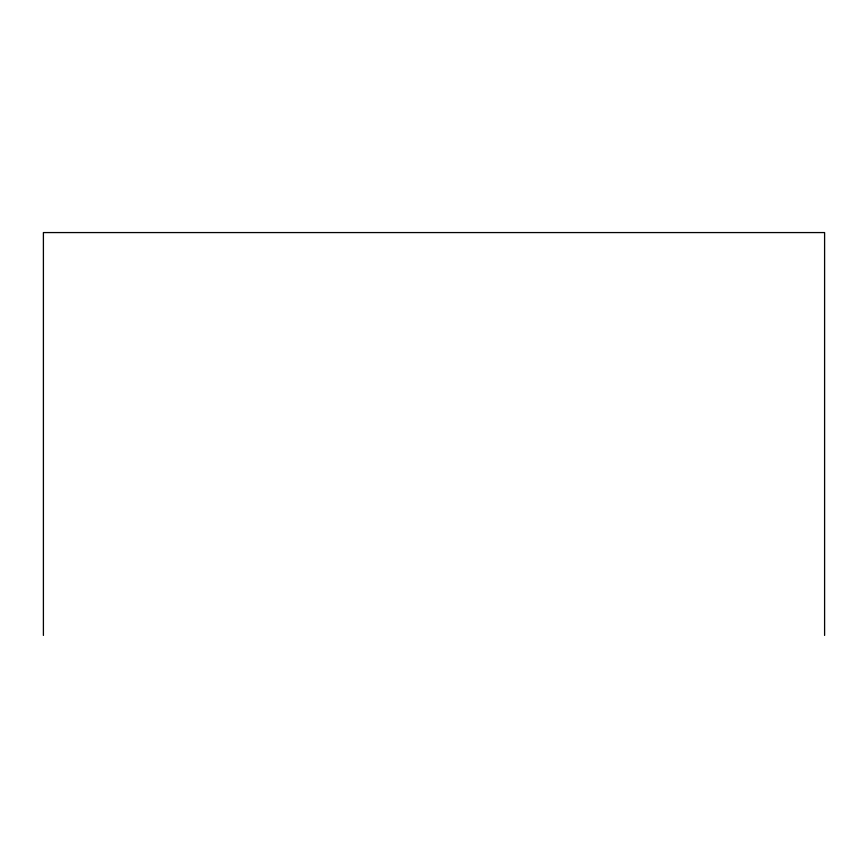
<?xml version="1.0" encoding="UTF-8"?>
<svg xmlns="http://www.w3.org/2000/svg" width="868" height="868" viewBox="0 0 868 868"><rect width="100%" height="100%" fill="white"/><g stroke="black" fill="none" stroke-linecap="round" stroke-linejoin="round"><path stroke-width="1.3" d="M824.6 635.43L824.6 232.57L43.4 232.57L43.4 635.43"/></g></svg>
